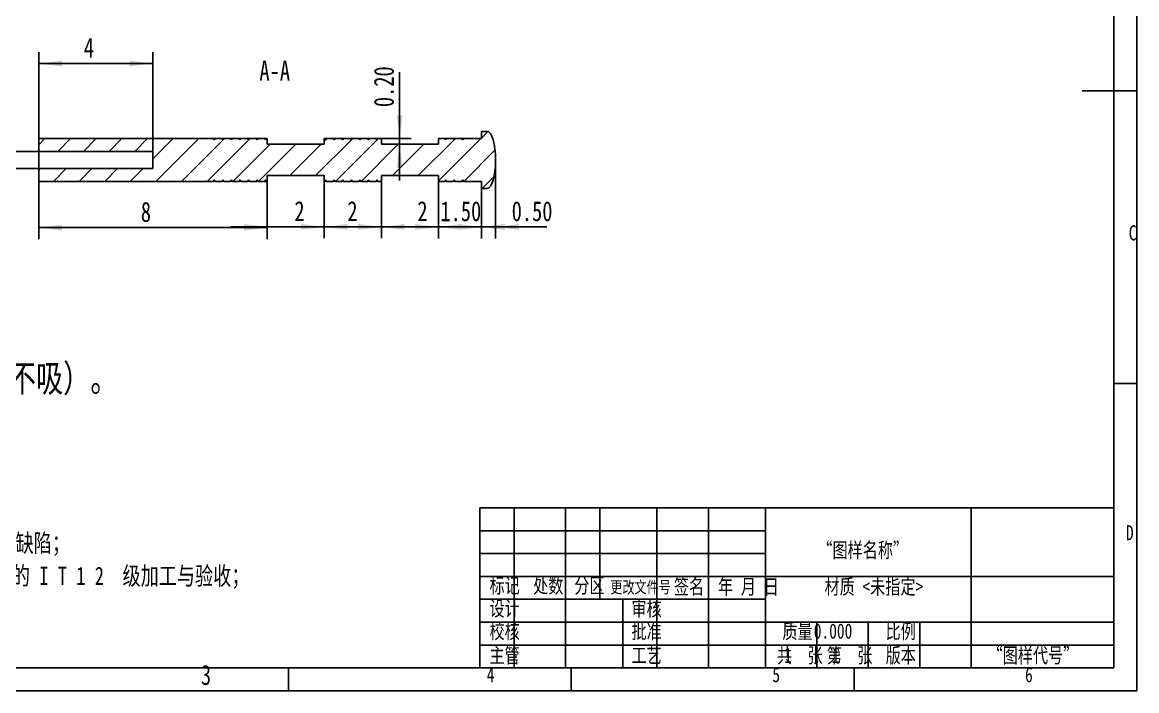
# Model space of a CAD drawing. Header units: millimetres. Extents: x 0 to 297, y 0 to 210.
# Drawn here: x 101.9 to 297, y 0.2 to 117.2 of the extents above; entities that cross this region are included whole.
import ezdxf

# ---------------------------------------------------------------- set-up
doc = ezdxf.new("R2010")
doc.units = ezdxf.units.MM
doc.layers.add('图框', color=7, linetype='Continuous')
doc.styles.add('SLDTEXTSTYLE0', font='HYSWLONGFANGSONG.TTF', dxfattribs={"bigfont": 'bigfont'})
doc.styles.add('SLDTEXTSTYLE1', font='HYSWLONGFANGSONG.TTF')
doc.dimstyles.new('SLDDIMSTYLE0', dxfattribs={"dimtxt": 3.5, "dimasz": 4.08, "dimexe": 0, "dimexo": 0.0625, "dimgap": 0.875, "dimtad": 2, "dimlfac": 0.2, "dimrnd": 1e-09, "dimzin": 12, "dimdsep": 46, "dimtxsty": 'SLDTEXTSTYLE1', "dimsah": 1, "dimcen": 0.09, "dimadec": 0, "dimazin": 3, "dimtfac": 1, "dimtofl": 0, "dimtmove": 0, "dimatfit": 3, "dimfxl": 0, "dimfrac": 2, "dimtolj": 1, "dimtzin": 12, "dimarcsym": 0})
doc.dimstyles.new('SLDDIMSTYLE1', dxfattribs={"dimtxt": 3.5, "dimasz": 4.08, "dimexe": 0, "dimexo": 0.0625, "dimgap": 0.875, "dimtad": 2, "dimlfac": 0.2, "dimrnd": 1e-09, "dimzin": 4, "dimdsep": 46, "dimtxsty": 'SLDTEXTSTYLE1', "dimsah": 1, "dimcen": 0.09, "dimadec": 0, "dimazin": 1, "dimtfac": 1, "dimtmove": 0, "dimatfit": 0, "dimfxl": 0, "dimfrac": 2, "dimtolj": 1, "dimtzin": 12, "dimarcsym": 0})
doc.dimstyles.new('SLDDIMSTYLE2', dxfattribs={"dimtxt": 3.5, "dimasz": 4.08, "dimexe": 0, "dimexo": 0.0625, "dimgap": 0.875, "dimtad": 2, "dimlfac": 0.2, "dimrnd": 1e-09, "dimzin": 12, "dimdsep": 46, "dimtxsty": 'SLDTEXTSTYLE1', "dimsah": 1, "dimcen": 0.09, "dimadec": 0, "dimazin": 3, "dimtfac": 1, "dimtmove": 0, "dimatfit": 0, "dimfxl": 0, "dimfrac": 2, "dimtolj": 1, "dimtzin": 12, "dimarcsym": 0})
doc.dimstyles.new('SLDDIMSTYLE3', dxfattribs={"dimtxt": 3.5, "dimasz": 4.08, "dimexe": 0, "dimexo": 0.0625, "dimgap": 0.875, "dimtad": 2, "dimlfac": 0.2, "dimrnd": 1e-09, "dimzin": 0, "dimdsep": 46, "dimtxsty": 'SLDTEXTSTYLE1', "dimsah": 1, "dimcen": 0.09, "dimadec": 0, "dimazin": 0, "dimtfac": 1, "dimtmove": 0, "dimatfit": 0, "dimfxl": 0, "dimfrac": 2, "dimtolj": 1, "dimtzin": 12, "dimarcsym": 0})

# ---------------------------------------------------------------- blocks, each defined once
blk = doc.blocks.new('SW_NOTE_0')
at = {"layer": '图框', "color": 0, "char_height": 3.175, "attachment_point": 1, "style": 'SLDTEXTSTYLE0'}
for s, insert in [('\\M+18B5A术\\M+19776\\M+18B81\\M+18146', (0, 4.09)), ('1\\M+18141.锐边\\M+1937C钝\\M+18B8E\\M+18F9C\\M+196D1\\M+18E68\\M+18147', (0, -1.64)), ('2\\M+18141.\\M+197EB\\M+18C8F\\M+189C1\\M+18D48\\M+1955C\\M+196CA\\M+18FE3\\M+18143\\M+19573应\\M+1974C划\\M+18DAD\\M+18141\\M+18E43伤\\M+19399损伤\\M+197EB\\M+18C8F\\M+1955C\\M+196CA\\M+19349\\M+1E39E\\M+1E89C\\M+18147', (0, -7.37)), ('3\\M+18141.\\M+196A2\\M+1928D\\M+18CF6\\M+18DB7\\M+18EDA\\M+190A1\\M+18BCF\\M+188C2G  B / T 1 8 0 0 .1 -2 0 0 9 \\M+19286\\M+19349 I T 1 2  级\\M+189C1\\M+18D48\\M+1975E验\\M+19DBE\\M+18147', (0, -13.11)), ('4\\M+18141.\\M+193E0\\M+19594\\M+195DB\\M+196A7\\M+195B6\\M+18C8F\\M+18143\\M+196A2经\\M+194E1\\M+18F79\\M+18143\\M+19573\\M+189C2\\M+188C8电\\M+18E71\\M+18A69\\M+18EAE\\M+18A4F发\\M+18147', (0, -18.84)), ('5\\M+18141单\\M+188CA为\\M+18146mm\\M+18142', (0, -24.57))]:
    blk.add_mtext(s, dxfattribs=dict(at, insert=insert))
blk = doc.blocks.new('_D_9')
at = {"layer": '图框'}
for p, q in [((88.75, 94.61), (88.75, 111.97)), ((104.75, 94.61), (86.75, 94.61)), ((88.75, 94.61), (88.75, 91.61)), ((104.75, 91.61), (86.75, 91.61)), ((88.75, 91.61), (88.75, 85.26))]:
    blk.add_line(p, q, dxfattribs=at)
for points in [[(88.75, 94.61), (89.26, 98.69), (88.24, 98.69)], [(88.75, 91.61), (88.24, 87.53), (89.26, 87.53)]]:
    blk.add_solid(points, dxfattribs=at)
at = {"layer": '图框', "char_height": 3.5, "attachment_point": 1, "rotation": 90, "style": 'SLDTEXTSTYLE1'}
for s, insert in [('0.60', (84.24, 105.83)), ('%%c', (84.22, 101.72))]:
    blk.add_mtext(s, dxfattribs=dict(at, insert=insert))
blk = doc.blocks.new('_D_10')
at = {"layer": '图框'}
for p, q in [((104.75, 96.86), (104.75, 111.99)), ((124.75, 94.61), (124.75, 111.99)), ((124.75, 109.99), (104.75, 109.99))]:
    blk.add_line(p, q, dxfattribs=at)
for points in [[(104.75, 109.99), (108.83, 109.48), (108.83, 110.49)], [(124.75, 109.99), (120.67, 110.49), (120.67, 109.48)]]:
    blk.add_solid(points, dxfattribs=at)
at = {"layer": '图框', "insert": (112.64, 114.5), "char_height": 3.5, "attachment_point": 1, "style": 'SLDTEXTSTYLE1'}
blk.add_mtext('4', dxfattribs=at)
blk = doc.blocks.new('_D_11')
at = {"layer": '图框'}
for p, q in [((104.75, 89.36), (104.75, 79.26)), ((144.75, 89.36), (144.75, 79.26)), ((104.75, 81.26), (144.75, 81.26))]:
    blk.add_line(p, q, dxfattribs=at)
for points in [[(104.75, 81.26), (108.83, 80.75), (108.83, 81.77)], [(144.75, 81.26), (140.67, 81.77), (140.67, 80.75)]]:
    blk.add_solid(points, dxfattribs=at)
at = {"layer": '图框', "insert": (122.63, 85.77), "char_height": 3.5, "attachment_point": 1, "style": 'SLDTEXTSTYLE1'}
blk.add_mtext('8', dxfattribs=at)
blk = doc.blocks.new('_D_12')
at = {"layer": '图框'}
for p, q in [((144.75, 89.36), (144.75, 79.39)), ((154.75, 89.36), (154.75, 79.39)), ((144.75, 81.39), (138.4, 81.39)), ((154.75, 81.39), (144.75, 81.39)), ((154.75, 81.39), (161.1, 81.39))]:
    blk.add_line(p, q, dxfattribs=at)
for points in [[(144.75, 81.39), (140.67, 81.9), (140.67, 80.88)], [(154.75, 81.39), (158.83, 80.88), (158.83, 81.9)]]:
    blk.add_solid(points, dxfattribs=at)
at = {"layer": '图框', "insert": (149.52, 85.9), "char_height": 3.5, "attachment_point": 1, "style": 'SLDTEXTSTYLE1'}
blk.add_mtext('2', dxfattribs=at)
blk = doc.blocks.new('_D_13')
at = {"layer": '图框'}
for p, q in [((154.75, 89.36), (154.75, 79.39)), ((164.75, 89.36), (164.75, 79.39)), ((154.75, 81.39), (148.4, 81.39)), ((154.75, 81.39), (164.75, 81.39)), ((164.75, 81.39), (171.1, 81.39))]:
    blk.add_line(p, q, dxfattribs=at)
for points in [[(154.75, 81.39), (150.67, 81.9), (150.67, 80.88)], [(164.75, 81.39), (168.83, 80.88), (168.83, 81.9)]]:
    blk.add_solid(points, dxfattribs=at)
at = {"layer": '图框', "insert": (158.79, 85.9), "char_height": 3.5, "attachment_point": 1, "style": 'SLDTEXTSTYLE1'}
blk.add_mtext('2', dxfattribs=at)
blk = doc.blocks.new('_D_14')
at = {"layer": '图框'}
for p, q in [((164.75, 89.36), (164.75, 79.39)), ((174.75, 89.36), (174.75, 79.39)), ((164.75, 81.39), (158.4, 81.39)), ((174.75, 81.39), (164.75, 81.39)), ((174.75, 81.39), (181.1, 81.39))]:
    blk.add_line(p, q, dxfattribs=at)
for points in [[(164.75, 81.39), (160.67, 81.9), (160.67, 80.88)], [(174.75, 81.39), (178.83, 80.88), (178.83, 81.9)]]:
    blk.add_solid(points, dxfattribs=at)
at = {"layer": '图框', "insert": (171.05, 85.9), "char_height": 3.5, "attachment_point": 1, "style": 'SLDTEXTSTYLE1'}
blk.add_mtext('2', dxfattribs=at)
blk = doc.blocks.new('_D_15')
at = {"layer": '图框'}
for p, q in [((174.75, 89.36), (174.75, 79.38)), ((182.25, 88.11), (182.25, 79.38)), ((174.75, 81.38), (168.4, 81.38)), ((182.25, 81.38), (174.75, 81.38)), ((182.25, 81.38), (188.6, 81.38))]:
    blk.add_line(p, q, dxfattribs=at)
for points in [[(174.75, 81.38), (170.67, 81.89), (170.67, 80.87)], [(182.25, 81.38), (186.33, 80.87), (186.33, 81.89)]]:
    blk.add_solid(points, dxfattribs=at)
at = {"layer": '图框', "insert": (175.09, 85.89), "char_height": 3.5, "attachment_point": 1, "style": 'SLDTEXTSTYLE1'}
blk.add_mtext('1.50', dxfattribs=at)
blk = doc.blocks.new('_D_16')
at = {"layer": '图框'}
for p, q in [((184.75, 93.11), (184.75, 79.38)), ((182.25, 88.11), (182.25, 79.38)), ((182.25, 81.38), (175.9, 81.38)), ((182.25, 81.38), (184.75, 81.38)), ((184.75, 81.38), (193.7, 81.38))]:
    blk.add_line(p, q, dxfattribs=at)
for points in [[(182.25, 81.38), (178.17, 81.89), (178.17, 80.87)], [(184.75, 81.38), (188.83, 80.87), (188.83, 81.89)]]:
    blk.add_solid(points, dxfattribs=at)
at = {"layer": '图框', "insert": (187.56, 85.89), "char_height": 3.5, "attachment_point": 1, "style": 'SLDTEXTSTYLE1'}
blk.add_mtext('0.50', dxfattribs=at)
blk = doc.blocks.new('_D_17')
at = {"layer": '图框'}
for p, q in [((167.94, 96.86), (167.94, 108.5)), ((164.75, 96.86), (169.94, 96.86)), ((167.94, 96.86), (167.94, 95.86)), ((167.94, 95.86), (167.94, 89.51))]:
    blk.add_line(p, q, dxfattribs=at)
for points in [[(167.94, 96.86), (168.45, 100.94), (167.43, 100.94)], [(167.94, 95.86), (167.43, 91.78), (168.45, 91.78)]]:
    blk.add_solid(points, dxfattribs=at)
at = {"layer": '图框', "insert": (163.43, 102.36), "char_height": 3.5, "attachment_point": 1, "rotation": 90, "style": 'SLDTEXTSTYLE1'}
blk.add_mtext('0.20', dxfattribs=at)

msp = doc.modelspace()

# ---------------------------------------------------------------- hatches: boundary and pattern name
at = {"layer": '图框', "linetype": 'Continuous', "lineweight": 18}
h = msp.add_hatch(dxfattribs=at)
h.set_pattern_fill('ANSI31', color=256, style=0)
edge = h.paths.add_edge_path(flags=0)
edge.add_line((179.148, 89.361), (182.25, 89.361))
edge.add_line((182.25, 89.361), (182.25, 88.111))
edge.add_line((182.25, 88.111), (183.25, 88.111))
edge.add_ellipse((183.25, 93.111), major_axis=(0, -5), ratio=0.3, start_angle=0, end_angle=90)
edge.add_ellipse((183.25, 93.111), major_axis=(0, 5), ratio=0.3, start_angle=270, end_angle=360)
edge.add_line((183.25, 98.111), (182.25, 98.111))
edge.add_line((182.25, 98.111), (182.25, 96.861))
edge.add_line((182.25, 96.861), (179.148, 96.861))
edge.add_line((179.148, 96.861), (179.004, 96.611))
edge.add_line((179.004, 96.611), (178.859, 96.861))
edge.add_line((178.859, 96.861), (177.641, 96.861))
edge.add_line((177.641, 96.861), (177.497, 96.611))
edge.add_line((177.497, 96.611), (177.352, 96.861))
edge.add_line((177.352, 96.861), (176.147, 96.861))
edge.add_line((176.147, 96.861), (176.003, 96.611))
edge.add_line((176.003, 96.611), (175.859, 96.861))
edge.add_line((175.859, 96.861), (174.75, 96.861))
edge.add_line((174.75, 96.861), (174.75, 95.861))
edge.add_line((174.75, 95.861), (164.75, 95.861))
edge.add_line((164.75, 95.861), (164.75, 96.861))
edge.add_line((164.75, 96.861), (164.143, 96.861))
edge.add_line((164.143, 96.861), (163.999, 96.611))
edge.add_line((163.999, 96.611), (163.854, 96.861))
edge.add_line((163.854, 96.861), (162.648, 96.861))
edge.add_line((162.648, 96.861), (162.503, 96.611))
edge.add_line((162.503, 96.611), (162.359, 96.861))
edge.add_line((162.359, 96.861), (161.142, 96.861))
edge.add_line((161.142, 96.861), (160.998, 96.611))
edge.add_line((160.998, 96.611), (160.853, 96.861))
edge.add_line((160.853, 96.861), (159.648, 96.861))
edge.add_line((159.648, 96.861), (159.504, 96.611))
edge.add_line((159.504, 96.611), (159.359, 96.861))
edge.add_line((159.359, 96.861), (158.141, 96.861))
edge.add_line((158.141, 96.861), (157.997, 96.611))
edge.add_line((157.997, 96.611), (157.853, 96.861))
edge.add_line((157.853, 96.861), (156.648, 96.861))
edge.add_line((156.648, 96.861), (156.504, 96.611))
edge.add_line((156.504, 96.611), (156.359, 96.861))
edge.add_line((156.359, 96.861), (155.141, 96.861))
edge.add_line((155.141, 96.861), (154.997, 96.611))
edge.add_line((154.997, 96.611), (154.852, 96.861))
edge.add_line((154.852, 96.861), (154.75, 96.861))
edge.add_line((154.75, 96.861), (154.75, 95.861))
edge.add_line((154.75, 95.861), (144.75, 95.861))
edge.add_line((144.75, 95.861), (144.75, 96.861))
edge.add_line((144.75, 96.861), (144.644, 96.861))
edge.add_line((144.644, 96.861), (144.5, 96.611))
edge.add_line((144.5, 96.611), (144.355, 96.861))
edge.add_line((144.355, 96.861), (143.147, 96.861))
edge.add_line((143.147, 96.861), (143.002, 96.611))
edge.add_line((143.002, 96.611), (142.858, 96.861))
edge.add_line((142.858, 96.861), (141.643, 96.861))
edge.add_line((141.643, 96.861), (141.499, 96.611))
edge.add_line((141.499, 96.611), (141.354, 96.861))
edge.add_line((141.354, 96.861), (140.148, 96.861))
edge.add_line((140.148, 96.861), (140.003, 96.611))
edge.add_line((140.003, 96.611), (139.859, 96.861))
edge.add_line((139.859, 96.861), (138.642, 96.861))
edge.add_line((138.642, 96.861), (138.498, 96.611))
edge.add_line((138.498, 96.611), (138.353, 96.861))
edge.add_line((138.353, 96.861), (137.148, 96.861))
edge.add_line((137.148, 96.861), (137.004, 96.611))
edge.add_line((137.004, 96.611), (136.859, 96.861))
edge.add_line((136.859, 96.861), (135.641, 96.861))
edge.add_line((135.641, 96.861), (135.497, 96.611))
edge.add_line((135.497, 96.611), (135.353, 96.861))
edge.add_line((135.353, 96.861), (104.75, 96.861))
edge.add_line((104.75, 96.861), (104.75, 94.611))
edge.add_line((104.75, 94.611), (124.75, 94.611))
edge.add_line((124.75, 94.611), (124.75, 91.611))
edge.add_line((124.75, 91.611), (104.75, 91.611))
edge.add_line((104.75, 91.611), (104.75, 89.361))
edge.add_line((104.75, 89.361), (135.353, 89.361))
edge.add_line((135.353, 89.361), (135.497, 89.611))
edge.add_line((135.497, 89.611), (135.641, 89.361))
edge.add_line((135.641, 89.361), (136.859, 89.361))
edge.add_line((136.859, 89.361), (137.004, 89.611))
edge.add_line((137.004, 89.611), (137.148, 89.361))
edge.add_line((137.148, 89.361), (138.353, 89.361))
edge.add_line((138.353, 89.361), (138.498, 89.611))
edge.add_line((138.498, 89.611), (138.642, 89.361))
edge.add_line((138.642, 89.361), (139.859, 89.361))
edge.add_line((139.859, 89.361), (140.003, 89.611))
edge.add_line((140.003, 89.611), (140.148, 89.361))
edge.add_line((140.148, 89.361), (141.354, 89.361))
edge.add_line((141.354, 89.361), (141.499, 89.611))
edge.add_line((141.499, 89.611), (141.643, 89.361))
edge.add_line((141.643, 89.361), (142.858, 89.361))
edge.add_line((142.858, 89.361), (143.002, 89.611))
edge.add_line((143.002, 89.611), (143.147, 89.361))
edge.add_line((143.147, 89.361), (144.355, 89.361))
edge.add_line((144.355, 89.361), (144.5, 89.611))
edge.add_line((144.5, 89.611), (144.644, 89.361))
edge.add_line((144.644, 89.361), (144.75, 89.361))
edge.add_line((144.75, 89.361), (144.75, 90.361))
edge.add_line((144.75, 90.361), (154.75, 90.361))
edge.add_line((154.75, 90.361), (154.75, 89.361))
edge.add_line((154.75, 89.361), (154.852, 89.361))
edge.add_line((154.852, 89.361), (154.997, 89.611))
edge.add_line((154.997, 89.611), (155.141, 89.361))
edge.add_line((155.141, 89.361), (156.359, 89.361))
edge.add_line((156.359, 89.361), (156.504, 89.611))
edge.add_line((156.504, 89.611), (156.648, 89.361))
edge.add_line((156.648, 89.361), (157.853, 89.361))
edge.add_line((157.853, 89.361), (157.997, 89.611))
edge.add_line((157.997, 89.611), (158.141, 89.361))
edge.add_line((158.141, 89.361), (159.359, 89.361))
edge.add_line((159.359, 89.361), (159.504, 89.611))
edge.add_line((159.504, 89.611), (159.648, 89.361))
edge.add_line((159.648, 89.361), (160.853, 89.361))
edge.add_line((160.853, 89.361), (160.998, 89.611))
edge.add_line((160.998, 89.611), (161.142, 89.361))
edge.add_line((161.142, 89.361), (162.359, 89.361))
edge.add_line((162.359, 89.361), (162.503, 89.611))
edge.add_line((162.503, 89.611), (162.648, 89.361))
edge.add_line((162.648, 89.361), (163.854, 89.361))
edge.add_line((163.854, 89.361), (163.999, 89.611))
edge.add_line((163.999, 89.611), (164.143, 89.361))
edge.add_line((164.143, 89.361), (164.75, 89.361))
edge.add_line((164.75, 89.361), (164.75, 90.361))
edge.add_line((164.75, 90.361), (174.75, 90.361))
edge.add_line((174.75, 90.361), (174.75, 89.361))
edge.add_line((174.75, 89.361), (175.859, 89.361))
edge.add_line((175.859, 89.361), (176.003, 89.611))
edge.add_line((176.003, 89.611), (176.147, 89.361))
edge.add_line((176.147, 89.361), (177.352, 89.361))
edge.add_line((177.352, 89.361), (177.497, 89.611))
edge.add_line((177.497, 89.611), (177.641, 89.361))
edge.add_line((177.641, 89.361), (178.859, 89.361))
edge.add_line((178.859, 89.361), (179.004, 89.611))
edge.add_line((179.004, 89.611), (179.148, 89.361))

# ---------------------------------------------------------------- linework, layer by layer
at = {"color": 7, "linetype": 'Continuous', "lineweight": 25}
for p, q in [((182.25, 98.111), (182.25, 96.861)), ((182.25, 98.111), (183.25, 98.111)), ((104.75, 94.611), (104.75, 96.861)), ((135.353, 96.861), (104.75, 96.861)), ((135.357, 96.853), (135.641, 96.861)), ((136.859, 96.861), (135.641, 96.861)), ((136.866, 96.85), (137.148, 96.861)), ((138.353, 96.861), (137.148, 96.861)), ((138.361, 96.848), (138.642, 96.861)), ((139.859, 96.861), (138.642, 96.861)), ((139.869, 96.843), (140.148, 96.861)), ((141.354, 96.861), (140.148, 96.861)), ((141.364, 96.844), (141.643, 96.861)), ((142.858, 96.861), (141.643, 96.861)), ((142.868, 96.844), (143.147, 96.861)), ((144.355, 96.861), (143.147, 96.861)), ((144.365, 96.845), (144.644, 96.861)), ((144.75, 96.861), (144.644, 96.861)), ((144.75, 96.861), (144.75, 95.861)), ((144.75, 95.861), (154.75, 95.861)), ((154.75, 95.861), (154.75, 96.861)), ((154.852, 96.861), (154.75, 96.861)), ((154.855, 96.857), (155.141, 96.861)), ((156.359, 96.861), (155.141, 96.861)), ((156.365, 96.851), (156.648, 96.861)), ((157.853, 96.861), (156.648, 96.861)), ((157.857, 96.853), (158.141, 96.861)), ((159.359, 96.861), (158.141, 96.861)), ((159.366, 96.85), (159.648, 96.861)), ((160.853, 96.861), (159.648, 96.861)), ((160.861, 96.848), (161.142, 96.861)), ((162.359, 96.861), (161.142, 96.861)), ((162.369, 96.843), (162.648, 96.861)), ((163.854, 96.861), (162.648, 96.861)), ((163.864, 96.844), (164.143, 96.861)), ((164.75, 96.861), (164.143, 96.861)), ((164.75, 96.861), (164.75, 95.861)), ((164.75, 95.861), (174.75, 95.861)), ((174.75, 95.861), (174.75, 96.861)), ((175.859, 96.861), (174.75, 96.861)), ((175.867, 96.847), (176.147, 96.861)), ((177.352, 96.861), (176.147, 96.861)), ((177.361, 96.846), (177.641, 96.861)), ((178.859, 96.861), (177.641, 96.861)), ((178.868, 96.846), (179.148, 96.861)), ((182.25, 96.861), (179.148, 96.861)), ((124.75, 94.611), (104.75, 94.611)), ((104.75, 94.611), (104.75, 91.611)), ((124.75, 94.611), (124.75, 91.611)), ((104.75, 89.361), (104.75, 91.611)), ((104.75, 91.611), (124.75, 91.611)), ((154.75, 90.361), (144.75, 90.361)), ((144.75, 90.361), (144.75, 89.361)), ((154.75, 89.361), (154.75, 90.361)), ((174.75, 90.361), (164.75, 90.361)), ((164.75, 90.361), (164.75, 89.361)), ((174.75, 89.361), (174.75, 90.361)), ((104.75, 89.361), (135.353, 89.361)), ((135.632, 89.377), (135.353, 89.361)), ((135.641, 89.361), (136.859, 89.361)), ((137.139, 89.377), (136.859, 89.361)), ((137.148, 89.361), (138.353, 89.361)), ((138.633, 89.377), (138.353, 89.361)), ((138.642, 89.361), (139.859, 89.361)), ((140.138, 89.378), (139.859, 89.361)), ((140.148, 89.361), (141.354, 89.361)), ((141.633, 89.378), (141.354, 89.361)), ((141.643, 89.361), (142.858, 89.361)), ((143.141, 89.371), (142.858, 89.361)), ((143.147, 89.361), (144.355, 89.361)), ((144.642, 89.365), (144.355, 89.361)), ((144.644, 89.361), (144.75, 89.361)), ((154.75, 89.361), (154.852, 89.361)), ((155.135, 89.373), (154.852, 89.361)), ((155.141, 89.361), (156.359, 89.361)), ((156.643, 89.369), (156.359, 89.361)), ((156.648, 89.361), (157.853, 89.361)), ((158.131, 89.379), (157.853, 89.361)), ((158.141, 89.361), (159.359, 89.361)), ((159.638, 89.379), (159.359, 89.361)), ((159.648, 89.361), (160.853, 89.361)), ((161.134, 89.374), (160.853, 89.361)), ((161.142, 89.361), (162.359, 89.361)), ((162.641, 89.373), (162.359, 89.361)), ((162.648, 89.361), (163.854, 89.361)), ((164.138, 89.37), (163.854, 89.361)), ((164.143, 89.361), (164.75, 89.361)), ((174.75, 89.361), (175.859, 89.361)), ((176.14, 89.374), (175.859, 89.361)), ((176.147, 89.361), (177.352, 89.361)), ((177.635, 89.373), (177.352, 89.361)), ((177.641, 89.361), (178.859, 89.361)), ((179.143, 89.369), (178.859, 89.361)), ((179.148, 89.361), (182.25, 89.361)), ((182.25, 89.361), (182.25, 88.111)), ((183.25, 88.111), (182.25, 88.111))]:
    msp.add_line(p, q, dxfattribs=at)
at = {"color": 7, "linetype": 'Continuous', "lineweight": 25, "flags": 128}
for points in [[(135.497, 96.611), (135.442, 96.706), (135.353, 96.861)], [(135.641, 96.861), (135.586, 96.766), (135.497, 96.611)], [(137.004, 96.611), (136.949, 96.706), (136.859, 96.861)], [(137.148, 96.861), (137.093, 96.766), (137.004, 96.611)], [(138.498, 96.611), (138.443, 96.706), (138.353, 96.861)], [(138.642, 96.861), (138.587, 96.766), (138.498, 96.611)], [(140.003, 96.611), (139.948, 96.706), (139.859, 96.861)], [(140.148, 96.861), (140.093, 96.766), (140.003, 96.611)], [(141.499, 96.611), (141.444, 96.706), (141.354, 96.861)], [(141.643, 96.861), (141.588, 96.766), (141.499, 96.611)], [(143.002, 96.611), (142.947, 96.706), (142.858, 96.861)], [(143.147, 96.861), (143.092, 96.766), (143.002, 96.611)], [(144.5, 96.611), (144.445, 96.706), (144.355, 96.861)], [(144.644, 96.861), (144.589, 96.766), (144.5, 96.611)], [(154.997, 96.611), (154.942, 96.706), (154.852, 96.861)], [(155.141, 96.861), (155.086, 96.766), (154.997, 96.611)], [(156.504, 96.611), (156.449, 96.706), (156.359, 96.861)], [(156.648, 96.861), (156.593, 96.766), (156.504, 96.611)], [(157.997, 96.611), (157.942, 96.706), (157.853, 96.861)], [(158.141, 96.861), (158.086, 96.766), (157.997, 96.611)], [(159.504, 96.611), (159.449, 96.706), (159.359, 96.861)], [(159.648, 96.861), (159.593, 96.766), (159.504, 96.611)], [(160.998, 96.611), (160.943, 96.706), (160.853, 96.861)], [(161.142, 96.861), (161.087, 96.766), (160.998, 96.611)], [(162.503, 96.611), (162.448, 96.706), (162.359, 96.861)], [(162.648, 96.861), (162.593, 96.766), (162.503, 96.611)], [(163.999, 96.611), (163.944, 96.706), (163.854, 96.861)], [(164.143, 96.861), (164.088, 96.766), (163.999, 96.611)], [(176.003, 96.611), (175.948, 96.706), (175.859, 96.861)], [(176.147, 96.861), (176.092, 96.766), (176.003, 96.611)], [(177.497, 96.611), (177.442, 96.706), (177.352, 96.861)], [(177.641, 96.861), (177.586, 96.766), (177.497, 96.611)], [(179.004, 96.611), (178.949, 96.706), (178.859, 96.861)], [(179.148, 96.861), (179.093, 96.766), (179.004, 96.611)], [(135.353, 89.361), (135.408, 89.456), (135.497, 89.611)], [(135.497, 89.611), (135.552, 89.516), (135.641, 89.361)], [(136.859, 89.361), (136.914, 89.456), (137.004, 89.611)], [(137.004, 89.611), (137.059, 89.516), (137.148, 89.361)], [(138.353, 89.361), (138.408, 89.456), (138.498, 89.611)], [(138.498, 89.611), (138.553, 89.516), (138.642, 89.361)], [(139.859, 89.361), (139.914, 89.456), (140.003, 89.611)], [(140.003, 89.611), (140.058, 89.516), (140.148, 89.361)], [(141.354, 89.361), (141.409, 89.456), (141.499, 89.611)], [(141.499, 89.611), (141.553, 89.516), (141.643, 89.361)], [(142.858, 89.361), (142.913, 89.456), (143.002, 89.611)], [(143.002, 89.611), (143.057, 89.516), (143.147, 89.361)], [(144.355, 89.361), (144.41, 89.456), (144.5, 89.611)], [(144.5, 89.611), (144.555, 89.516), (144.644, 89.361)], [(154.852, 89.361), (154.907, 89.456), (154.997, 89.611)], [(154.997, 89.611), (155.052, 89.516), (155.141, 89.361)], [(156.359, 89.361), (156.414, 89.456), (156.504, 89.611)], [(156.504, 89.611), (156.559, 89.516), (156.648, 89.361)], [(157.853, 89.361), (157.908, 89.456), (157.997, 89.611)], [(157.997, 89.611), (158.052, 89.516), (158.141, 89.361)], [(159.359, 89.361), (159.414, 89.456), (159.504, 89.611)], [(159.504, 89.611), (159.559, 89.516), (159.648, 89.361)], [(160.853, 89.361), (160.908, 89.456), (160.998, 89.611)], [(160.998, 89.611), (161.053, 89.516), (161.142, 89.361)], [(162.359, 89.361), (162.414, 89.456), (162.503, 89.611)], [(162.503, 89.611), (162.558, 89.516), (162.648, 89.361)], [(163.854, 89.361), (163.909, 89.456), (163.999, 89.611)], [(163.999, 89.611), (164.053, 89.516), (164.143, 89.361)], [(175.859, 89.361), (175.914, 89.456), (176.003, 89.611)], [(176.003, 89.611), (176.058, 89.516), (176.147, 89.361)], [(177.352, 89.361), (177.407, 89.456), (177.497, 89.611)], [(177.497, 89.611), (177.552, 89.516), (177.641, 89.361)], [(178.859, 89.361), (178.914, 89.456), (179.004, 89.611)], [(179.004, 89.611), (179.059, 89.516), (179.148, 89.361)]]:
    msp.add_lwpolyline(points, dxfattribs=at)
at = {"color": 7, "linetype": 'Continuous', "lineweight": 25}
for major_axis, start_param, end_param in [((0, 5), 4.712389, 6.2831853), ((0, -5), 0, 1.5707963)]:
    msp.add_ellipse((183.25, 93.111), major_axis=major_axis, ratio=0.3, start_param=start_param, end_param=end_param, dxfattribs=at)
at = {"layer": '图框'}
for p, q in [((297, 0.19), (297, 210.19)), ((297, 54), (293, 54)), ((182, 28.19), (232, 28.19)), ((182, 24.19), (232, 24.19)), ((241, 11.19), (241, 12.19)), ((259, 11.19), (259, 12.19)), ((241, 11.19), (241, 4.19)), ((259, 11.19), (259, 4.19)), ((198, 0.19), (198, 4.19)), ((247.5, 0.19), (247.5, 4.19)), ((0, 0.19), (297, 0.19))]:
    msp.add_line(p, q, dxfattribs=at)
at = {"layer": '图框', "linetype": 'Continuous', "lineweight": 25}
msp.add_line((293, 4.19), (293, 206.19), dxfattribs=at)
at = {"layer": '图框', "lineweight": 25}
for p, q in [((297, 105.19), (287.44, 105.19)), ((182, 32.19), (182, 4.19)), ((182, 32.19), (293, 32.19)), ((188, 32.19), (188, 4.19)), ((197, 32.19), (197, 25.19)), ((203, 32.19), (203, 16.19)), ((213, 32.19), (213, 4.19)), ((222, 32.19), (222, 4.19)), ((232, 32.19), (232, 4.19)), ((268, 32.19), (268, 4.19)), ((197, 25.19), (197, 4.19)), ((182, 20.19), (293, 20.19)), ((182, 16.19), (232, 16.19)), ((207, 16.19), (206.996, 4.19)), ((182, 12.19), (293, 12.19)), ((250, 12.19), (250, 4.19)), ((182, 8.19), (209.89, 8.19)), ((209.89, 8.19), (293, 8.19)), ((0, 4.19), (293, 4.19)), ((148.5, 0.19), (148.5, 4.19))]:
    msp.add_line(p, q, dxfattribs=at)

# ---------------------------------------------------------------- block references
at = {"layer": '图框'}
msp.add_blockref('SW_NOTE_0', (18.079, 35), dxfattribs=at)

# ---------------------------------------------------------------- texts
for s, insert, char_height, attachment_point, style in [('A-A', (146.077, 110.498), 3.5, 2, 'SLDTEXTSTYLE1'), ('C', (296.285, 81.675), 2.646, 2, 'SLDTEXTSTYLE1'), ('说\\M+196BE\\M+18146\\M+18DDE质为316L\\M+19573锈钢\\M+18143\\M+19DD9\\M+18EA5\\M+18169\\M+18EA5铁\\M+19573\\M+18B7A\\M+1816A\\M+18142', (18.347, 57.272), 4.7625, 1, 'SLDTEXTSTYLE0'), ('D', (295.785, 29.175), 2.646, 2, 'SLDTEXTSTYLE1'), ('\\M+18167图样\\M+196BC\\M+18FCC\\M+18168', (249.026, 26.13), 2.64583, 2, 'SLDTEXTSTYLE0'), ('标记', (186.329, 19.922), 2.6458, 2, 'SLDTEXTSTYLE0'), ('处\\M+19094', (193.976, 19.922), 2.6458, 2, 'SLDTEXTSTYLE0'), ('\\M+195AA\\M+18BE6', (201.179, 19.922), 2.64583, 2, 'SLDTEXTSTYLE0'), ('\\M+18D58\\M+189FC\\M+195B6\\M+18C8F\\M+18D86', (210.129, 19.378), 2.11667, 2, 'SLDTEXTSTYLE0'), ('签\\M+196BC', (218.616, 19.731), 2.6458, 2, 'SLDTEXTSTYLE0'), ('\\M+1944E \\M+18C8E \\M+193FA', (229.008, 19.731), 2.64583, 2, 'SLDTEXTSTYLE0'), ('\\M+18DDE质 <\\M+196A2\\M+18E77\\M+192E8>', (250.977, 19.731), 2.64583, 2, 'SLDTEXTSTYLE0'), ('设计', (186.329, 15.916), 2.6458, 2, 'SLDTEXTSTYLE0'), ('审\\M+18A6A', (211.184, 15.916), 2.6458, 2, 'SLDTEXTSTYLE0'), ('\\M+18D5A\\M+18A6A', (186.329, 11.956), 2.64583, 2, 'SLDTEXTSTYLE0'), ('\\M+194E1\\M+18F79', (211.184, 11.956), 2.64583, 2, 'SLDTEXTSTYLE0'), ('质\\M+197CA', (237.605, 11.956), 2.6458, 2, 'SLDTEXTSTYLE0'), ('0.000', (240.457, 11.956), 2.6458, 1, 'SLDTEXTSTYLE1'), ('\\M+194E4\\M+197E1', (255.686, 11.956), 2.64583, 2, 'SLDTEXTSTYLE0'), ('\\M+18EE5\\M+18AC7', (186.329, 7.709), 2.64583, 2, 'SLDTEXTSTYLE0'), ('\\M+18D48艺', (211.184, 7.709), 2.6458, 2, 'SLDTEXTSTYLE0'), ('\\M+18BA4  张 ', (238.009, 7.709), 2.64583, 2, 'SLDTEXTSTYLE0'), ('\\M+191E6  张', (246.718, 7.709), 2.64583, 2, 'SLDTEXTSTYLE0'), ('\\M+194C5\\M+1967B', (255.686, 7.709), 2.64583, 2, 'SLDTEXTSTYLE0'), ('\\M+18167图样\\M+191E3\\M+18D86\\M+18168', (270.841, 7.709), 2.64583, 1, 'SLDTEXTSTYLE0'), ('1', (235.275, 7.709), 2.646, 1, 'SLDTEXTSTYLE1'), ('1', (243.615, 7.709), 2.646, 1, 'SLDTEXTSTYLE1'), ('3', (134.044, 4.699), 3.5, 2, 'SLDTEXTSTYLE1'), ('4', (183.875, 4.318), 2.646, 2, 'SLDTEXTSTYLE1'), ('5', (233.875, 4.318), 2.646, 2, 'SLDTEXTSTYLE1'), ('6', (278.125, 4.318), 2.646, 2, 'SLDTEXTSTYLE1')]:
    msp.add_mtext(s, dxfattribs=dict(at, insert=insert, char_height=char_height, attachment_point=attachment_point, style=style))

# ---------------------------------------------------------------- dimensions: what is measured, and where the dimension line sits
dim = msp.add_linear_dim(base=(88.75, 91.611), p1=(104.75, 94.611), p2=(104.75, 91.611), angle=90, text='%%c<>', dimstyle='SLDDIMSTYLE3', dxfattribs=at)
dim.commit()
dim.dimension.update_dxf_attribs({"geometry": '_D_9', "text_midpoint": (88.75, 106.842), "dimtype": 160})
for base, p1, p2, dimstyle, picture, middle in [((104.75, 109.986), (124.75, 94.611), (104.75, 96.861), 'SLDDIMSTYLE0', '_D_10', (113.413, 109.986)), ((184.75, 81.38), (182.25, 88.111), (184.75, 93.111), 'SLDDIMSTYLE3', '_D_16', (190.629, 81.38)), ((144.75, 81.26), (104.75, 89.361), (144.75, 89.361), 'SLDDIMSTYLE0', '_D_11', (123.4, 81.26)), ((144.75, 81.389), (154.75, 89.361), (144.75, 89.361), 'SLDDIMSTYLE2', '_D_12', (150.288, 81.389)), ((164.75, 81.389), (154.75, 89.361), (164.75, 89.361), 'SLDDIMSTYLE2', '_D_13', (159.561, 81.389)), ((164.75, 81.389), (174.75, 89.361), (164.75, 89.361), 'SLDDIMSTYLE2', '_D_14', (171.822, 81.389)), ((174.75, 81.38), (182.25, 88.111), (174.75, 89.361), 'SLDDIMSTYLE1', '_D_15', (178.158, 81.38))]:
    dim = msp.add_linear_dim(base=base, p1=p1, p2=p2, dimstyle=dimstyle, dxfattribs=at)
    dim.commit()
    dim.dimension.update_dxf_attribs({"geometry": picture, "text_midpoint": middle, "dimtype": 160})
dim = msp.add_linear_dim(base=(167.942, 95.861), p1=(164.75, 96.861), p2=(164.75, 95.861), angle=90, dimstyle='SLDDIMSTYLE3', dxfattribs=at)
dim.commit()
dim.dimension.update_dxf_attribs({"geometry": '_D_17', "text_midpoint": (167.942, 105.432), "dimtype": 160})

doc.saveas('drawing.dxf')
